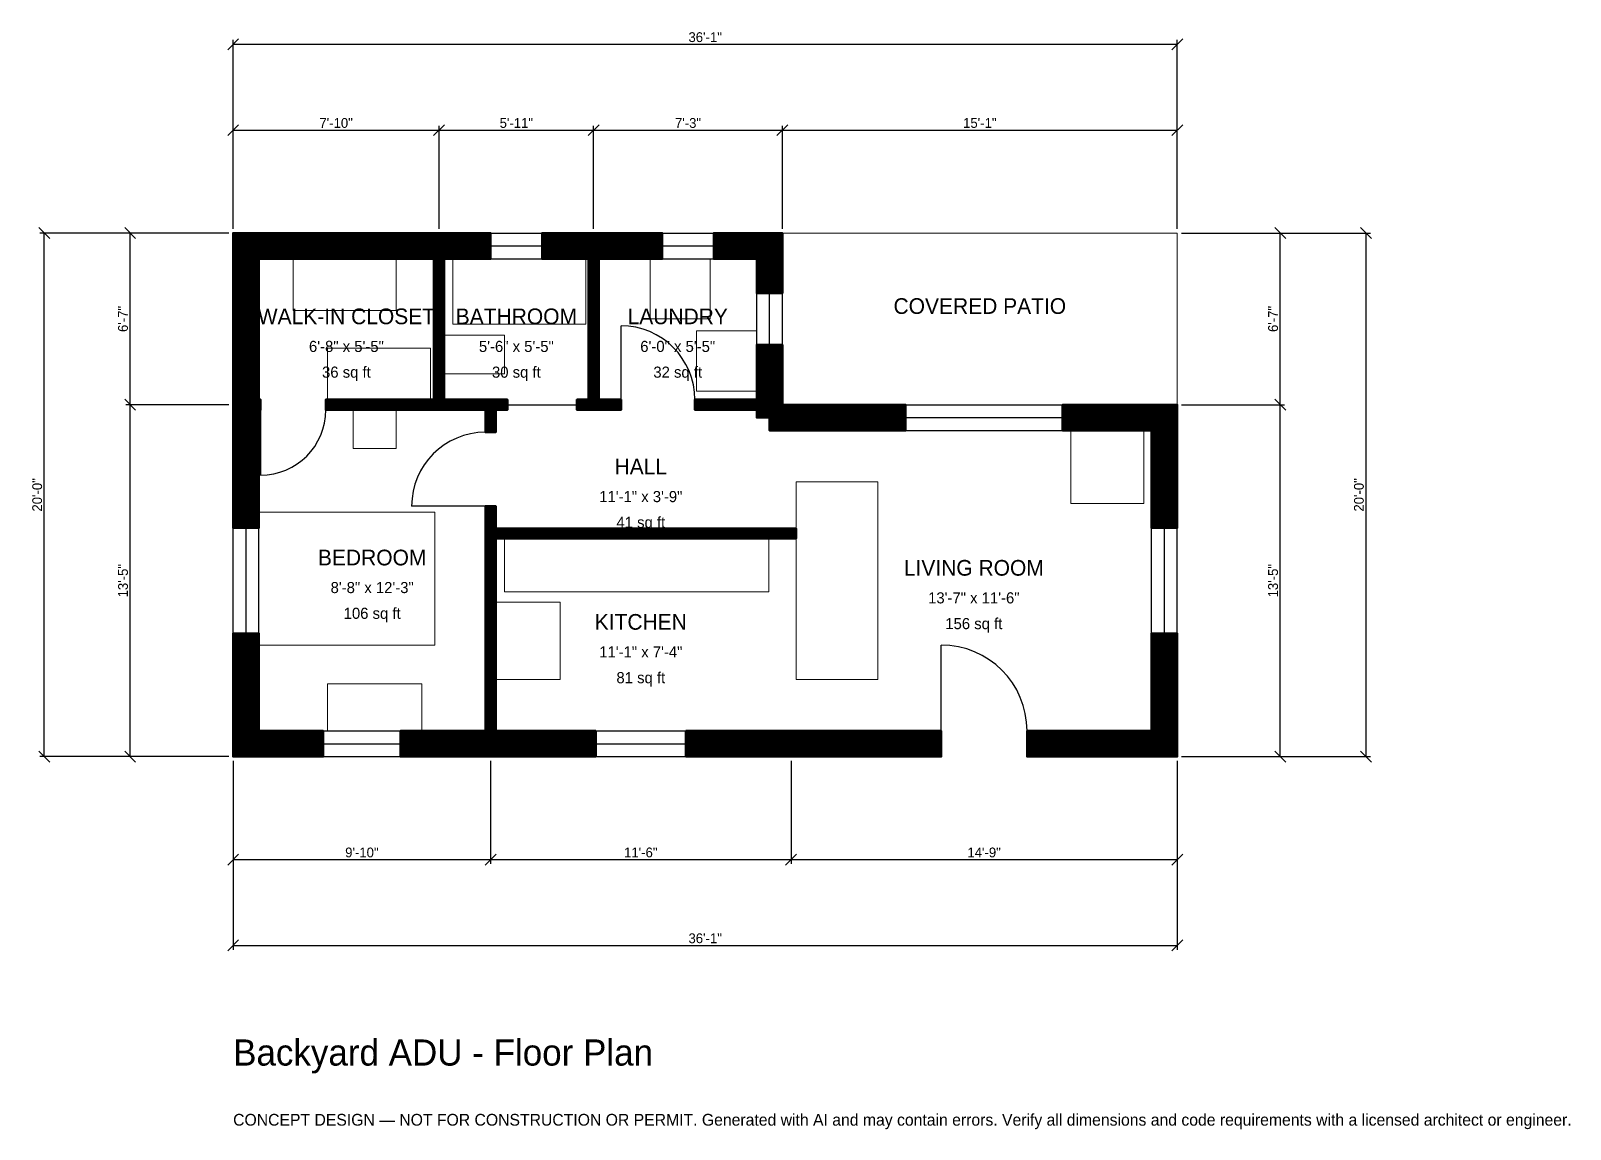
# Model space of a CAD drawing. Header units: inches. Extents: x -93 to 613, y -171 to 333.
import ezdxf
from ezdxf.enums import TextEntityAlignment as Align

# ---------------------------------------------------------------- set-up
doc = ezdxf.new("R2010")
doc.units = ezdxf.units.IN
doc.header["$MEASUREMENT"] = 0
doc.linetypes.add('DASHED', pattern=[0.6, 0.5, -0.1])
for name, color, linetype, lineweight in [('A-ANNO-DIMS', 1, 'Continuous', 13), ('A-ANNO-TEXT', 7, 'Continuous', 18), ('A-AREA-IDEN', 7, 'Continuous', 18), ('A-DOOR', 2, 'Continuous', 25), ('A-FLOR-FIXT', 9, 'Continuous', 13), ('A-FURN', 9, 'Continuous', 13), ('A-GLAZ', 4, 'Continuous', 25), ('A-SITE-PAVE', 8, 'Continuous', 13), ('A-WALL', 7, 'Continuous', 50), ('A-WALL-PATT', 8, 'Continuous', 13)]:
    doc.layers.add(name, color=color, linetype=linetype, lineweight=lineweight)
doc.dimstyles.new('PLAN', dxfattribs={"dimtxt": 4.5, "dimasz": 3, "dimexe": 2, "dimexo": 2, "dimgap": 1, "dimtad": 1, "dimdec": 0, "dimlunit": 4, "dimtsz": 2.5, "dimcen": 2.5, "dimclrd": 1, "dimclre": 1, "dimazin": 3, "dimtfac": 1, "dimtmove": 0, "dimatfit": 3})

msp = doc.modelspace()

# ---------------------------------------------------------------- hatches: boundary and pattern name
at = {"layer": 'A-WALL-PATT'}
h = msp.add_hatch(dxfattribs=at)
h.set_pattern_fill('ANSI31', color=8, scale=0.8)
h.paths.add_polyline_path([(112.2047, 0), (76.7717, 0), (76.7717, 11.811), (112.2047, 11.811), (115.748, 11.811), (115.748, 100), (115.748, 104.7244), (115.748, 114.9606), (120.4724, 114.9606), (120.4724, 104.7244), (258.2677, 104.7244), (258.2677, 100), (120.4724, 100), (120.4724, 11.811), (124.0157, 11.811), (166.3386, 11.811), (166.3386, 0), (124.0157, 0), (120.4724, 0), (120.4724, 0), (115.748, 0), (115.748, 0), (112.2047, 0)])
h.paths.add_polyline_path([(11.811, 0), (11.811, 0), (0, 0), (0, 0), (0, 0), (0, 11.811), (0, 11.811), (0, 56.4961), (11.811, 56.4961), (11.811, 11.811), (41.3386, 11.811), (41.3386, 0), (11.811, 0)])
h.paths.add_polyline_path([(0, 155.5118), (0, 159.0551), (0, 159.0551), (0, 163.7795), (0, 163.7795), (0, 167.3228), (0, 228.3465), (0, 228.3465), (0, 240.1575), (0, 240.1575), (0, 240.1575), (11.811, 240.1575), (11.811, 240.1575), (88.5827, 240.1575), (92.126, 240.1575), (92.126, 240.1575), (96.8504, 240.1575), (96.8504, 240.1575), (100.3937, 240.1575), (118.1102, 240.1575), (118.1102, 228.3465), (100.3937, 228.3465), (96.8504, 228.3465), (96.8504, 163.7795), (115.748, 163.7795), (120.4724, 163.7795), (125.7874, 163.7795), (125.7874, 159.0551), (120.4724, 159.0551), (120.4724, 148.8189), (115.748, 148.8189), (115.748, 159.0551), (96.8504, 159.0551), (92.126, 159.0551), (42.5197, 159.0551), (42.5197, 163.7795), (92.126, 163.7795), (92.126, 228.3465), (88.5827, 228.3465), (11.811, 228.3465), (11.811, 167.3228), (11.811, 163.7795), (12.5984, 163.7795), (12.5984, 159.0551), (11.811, 159.0551), (11.811, 155.5118), (11.811, 104.9213), (0, 104.9213), (0, 155.5118)])
h.paths.add_polyline_path([(159.4488, 240.1575), (162.9921, 240.1575), (162.9921, 240.1575), (167.7165, 240.1575), (167.7165, 240.1575), (171.2598, 240.1575), (196.8504, 240.1575), (196.8504, 228.3465), (171.2598, 228.3465), (167.7165, 228.3465), (167.7165, 163.7795), (177.9528, 163.7795), (177.9528, 159.0551), (167.7165, 159.0551), (162.9921, 159.0551), (157.6772, 159.0551), (157.6772, 163.7795), (162.9921, 163.7795), (162.9921, 228.3465), (159.4488, 228.3465), (141.7323, 228.3465), (141.7323, 240.1575), (159.4488, 240.1575)])
h.paths.add_polyline_path([(240.1575, 240.1575), (240.1575, 240.1575), (251.9685, 240.1575), (251.9685, 240.1575), (251.9685, 240.1575), (251.9685, 228.3465), (251.9685, 228.3465), (251.9685, 212.5984), (240.1575, 212.5984), (240.1575, 228.3465), (220.4724, 228.3465), (220.4724, 240.1575), (240.1575, 240.1575)])
h.paths.add_polyline_path([(251.9685, 163.7795), (251.9685, 163.7795), (251.9685, 161.4174), (254.3307, 161.4174), (254.3307, 161.4173), (261.811, 161.4173), (308.4646, 161.4173), (308.4646, 149.6063), (261.811, 149.6063), (250, 149.6063), (246.063, 149.6063), (246.063, 155.5118), (240.1575, 155.5118), (240.1575, 159.0551), (211.811, 159.0551), (211.811, 163.7795), (240.1575, 163.7795), (240.1575, 188.9764), (251.9685, 188.9764), (251.9685, 163.7795)])
h.paths.add_polyline_path([(421.2598, 161.4173), (421.2598, 161.4174), (433.0709, 161.4174), (433.0709, 161.4173), (433.0709, 161.4173), (433.0709, 149.6063), (433.0709, 149.6063), (433.0709, 104.9213), (421.2598, 104.9213), (421.2598, 149.6063), (380.5118, 149.6063), (380.5118, 161.4173), (421.2598, 161.4173)])
h.paths.add_polyline_path([(433.0709, 11.811), (433.0709, 11.811), (433.0709, 0), (433.0709, 0), (433.0709, 0), (421.2598, 0), (421.2598, 0), (364.1732, 0), (364.1732, 11.811), (421.2598, 11.811), (421.2598, 56.4961), (433.0709, 56.4961), (433.0709, 11.811)])
h.paths.add_polyline_path([(261.811, 0), (250, 0), (207.6772, 0), (207.6772, 11.811), (250, 11.811), (261.811, 11.811), (324.8031, 11.811), (324.8031, 0), (261.811, 0)])

# ---------------------------------------------------------------- linework, layer by layer
at = {"layer": 'A-DOOR'}
for p, q in [((177.9528, 163.7795), (177.9528, 197.6378)), ((12.5984, 159.0551), (12.5984, 129.1339)), ((125.7874, 161.4173), (157.6772, 161.4173)), ((115.748, 114.9606), (81.8898, 114.9606)), ((324.8031, 11.811), (324.8031, 51.1811))]:
    msp.add_line(p, q, dxfattribs=at)
for centre, radius, start, end in [((177.9528, 163.7795), 33.8583, 0, 90), ((12.5984, 159.0551), 29.9213, 270, 360), ((115.748, 114.9606), 33.8583, 90, 180), ((324.8031, 11.811), 39.3701, 0, 90)]:
    msp.add_arc(centre, radius, start, end, dxfattribs=at)
at = {"layer": 'A-FLOR-FIXT'}
for points in [[(100.7874, 198.4252), (161.811, 198.4252), (161.811, 228.3465), (100.7874, 228.3465)], [(96.8504, 175.5906), (124.4094, 175.5906), (124.4094, 193.3071), (96.8504, 193.3071)], [(124.4094, 75.5906), (245.6693, 75.5906), (245.6693, 100), (124.4094, 100)]]:
    msp.add_lwpolyline(points, close=True, dxfattribs=at)
at = {"layer": 'A-FURN'}
for points in [[(27.5591, 204.7244), (74.8031, 204.7244), (74.8031, 228.3465), (27.5591, 228.3465)], [(191.3386, 200.7874), (218.8976, 200.7874), (218.8976, 228.3465), (191.3386, 228.3465)], [(212.5984, 167.7165), (240.1575, 167.7165), (240.1575, 195.2756), (212.5984, 195.2756)], [(43.3071, 163.7795), (90.5512, 163.7795), (90.5512, 187.4016), (43.3071, 187.4016)], [(55.1181, 141.3386), (74.8031, 141.3386), (74.8031, 159.0551), (55.1181, 159.0551)], [(384.252, 116.1417), (417.7165, 116.1417), (417.7165, 149.6063), (384.252, 149.6063)], [(258.2677, 35.4331), (295.6693, 35.4331), (295.6693, 125.9843), (258.2677, 125.9843)], [(11.811, 51.1811), (92.5197, 51.1811), (92.5197, 112.2047), (11.811, 112.2047)], [(120.4724, 35.4331), (150, 35.4331), (150, 70.8661), (120.4724, 70.8661)], [(43.3071, 11.811), (86.6142, 11.811), (86.6142, 33.4646), (43.3071, 33.4646)]]:
    msp.add_lwpolyline(points, close=True, dxfattribs=at)
at = {"layer": 'A-GLAZ'}
for p, q in [((118.1102, 240.1575), (141.7323, 240.1575)), ((196.8504, 240.1575), (220.4724, 240.1575)), ((118.1102, 234.252), (141.7323, 234.252)), ((196.8504, 234.252), (220.4724, 234.252)), ((118.1102, 228.3465), (141.7323, 228.3465)), ((196.8504, 228.3465), (220.4724, 228.3465)), ((240.1575, 188.9764), (240.1575, 212.5984)), ((246.063, 188.9764), (246.063, 212.5984)), ((251.9685, 188.9764), (251.9685, 212.5984)), ((308.4646, 161.4173), (380.5118, 161.4173)), ((308.4646, 155.5118), (380.5118, 155.5118)), ((308.4646, 149.6063), (380.5118, 149.6063)), ((0, 56.4961), (0, 104.9213)), ((5.9055, 56.4961), (5.9055, 104.9213)), ((11.811, 56.4961), (11.811, 104.9213)), ((421.2598, 56.4961), (421.2598, 104.9213)), ((427.1654, 56.4961), (427.1654, 104.9213)), ((433.0709, 56.4961), (433.0709, 104.9213)), ((41.3386, 11.811), (76.7717, 11.811)), ((166.3386, 11.811), (207.6772, 11.811)), ((41.3386, 5.9055), (76.7717, 5.9055)), ((41.3386, 0), (76.7717, 0)), ((166.3386, 5.9055), (207.6772, 5.9055)), ((166.3386, 0), (207.6772, 0))]:
    msp.add_line(p, q, dxfattribs=at)
at = {"layer": 'A-SITE-PAVE', "linetype": 'DASHED'}
msp.add_lwpolyline([(251.9685, 161.4173), (433.0709, 161.4173), (433.0709, 240.1575), (251.9685, 240.1575)], close=True, dxfattribs=at)
at = {"layer": 'A-WALL'}
for points in [[(0, 155.5118), (0, 159.0551), (0, 159.0551), (0, 163.7795), (0, 163.7795), (0, 167.3228), (0, 228.3465), (0, 228.3465), (0, 240.1575), (0, 240.1575), (0, 240.1575), (11.811, 240.1575), (11.811, 240.1575), (88.5827, 240.1575), (92.126, 240.1575), (92.126, 240.1575), (96.8504, 240.1575), (96.8504, 240.1575), (100.3937, 240.1575), (118.1102, 240.1575), (118.1102, 228.3465), (100.3937, 228.3465), (96.8504, 228.3465), (96.8504, 163.7795), (115.748, 163.7795), (120.4724, 163.7795), (125.7874, 163.7795), (125.7874, 159.0551), (120.4724, 159.0551), (120.4724, 148.8189), (115.748, 148.8189), (115.748, 159.0551), (96.8504, 159.0551), (92.126, 159.0551), (42.5197, 159.0551), (42.5197, 163.7795), (92.126, 163.7795), (92.126, 228.3465), (88.5827, 228.3465), (11.811, 228.3465), (11.811, 167.3228), (11.811, 163.7795), (12.5984, 163.7795), (12.5984, 159.0551), (11.811, 159.0551), (11.811, 155.5118), (11.811, 104.9213), (0, 104.9213), (0, 155.5118)], [(159.4488, 240.1575), (162.9921, 240.1575), (162.9921, 240.1575), (167.7165, 240.1575), (167.7165, 240.1575), (171.2598, 240.1575), (196.8504, 240.1575), (196.8504, 228.3465), (171.2598, 228.3465), (167.7165, 228.3465), (167.7165, 163.7795), (177.9528, 163.7795), (177.9528, 159.0551), (167.7165, 159.0551), (162.9921, 159.0551), (157.6772, 159.0551), (157.6772, 163.7795), (162.9921, 163.7795), (162.9921, 228.3465), (159.4488, 228.3465), (141.7323, 228.3465), (141.7323, 240.1575), (159.4488, 240.1575)], [(240.1575, 240.1575), (240.1575, 240.1575), (251.9685, 240.1575), (251.9685, 240.1575), (251.9685, 240.1575), (251.9685, 228.3465), (251.9685, 228.3465), (251.9685, 212.5984), (240.1575, 212.5984), (240.1575, 228.3465), (220.4724, 228.3465), (220.4724, 240.1575), (240.1575, 240.1575)], [(251.9685, 163.7795), (251.9685, 163.7795), (251.9685, 161.4174), (254.3307, 161.4174), (254.3307, 161.4173), (261.811, 161.4173), (308.4646, 161.4173), (308.4646, 149.6063), (261.811, 149.6063), (250, 149.6063), (246.063, 149.6063), (246.063, 155.5118), (240.1575, 155.5118), (240.1575, 159.0551), (211.811, 159.0551), (211.811, 163.7795), (240.1575, 163.7795), (240.1575, 188.9764), (251.9685, 188.9764), (251.9685, 163.7795)], [(421.2598, 161.4173), (421.2598, 161.4174), (433.0709, 161.4174), (433.0709, 161.4173), (433.0709, 161.4173), (433.0709, 149.6063), (433.0709, 149.6063), (433.0709, 104.9213), (421.2598, 104.9213), (421.2598, 149.6063), (380.5118, 149.6063), (380.5118, 161.4173), (421.2598, 161.4173)], [(112.2047, 0), (76.7717, 0), (76.7717, 11.811), (112.2047, 11.811), (115.748, 11.811), (115.748, 100), (115.748, 104.7244), (115.748, 114.9606), (120.4724, 114.9606), (120.4724, 104.7244), (258.2677, 104.7244), (258.2677, 100), (120.4724, 100), (120.4724, 11.811), (124.0157, 11.811), (166.3386, 11.811), (166.3386, 0), (124.0157, 0), (120.4724, 0), (120.4724, 0), (115.748, 0), (115.748, 0), (112.2047, 0)], [(11.811, 0), (11.811, 0), (0, 0), (0, 0), (0, 0), (0, 11.811), (0, 11.811), (0, 56.4961), (11.811, 56.4961), (11.811, 11.811), (41.3386, 11.811), (41.3386, 0), (11.811, 0)], [(433.0709, 11.811), (433.0709, 11.811), (433.0709, 0), (433.0709, 0), (433.0709, 0), (421.2598, 0), (421.2598, 0), (364.1732, 0), (364.1732, 11.811), (421.2598, 11.811), (421.2598, 56.4961), (433.0709, 56.4961), (433.0709, 11.811)], [(261.811, 0), (250, 0), (207.6772, 0), (207.6772, 11.811), (250, 11.811), (261.811, 11.811), (324.8031, 11.811), (324.8031, 0), (261.811, 0)]]:
    msp.add_lwpolyline(points, close=True, dxfattribs=at)

# ---------------------------------------------------------------- texts
at = {"layer": 'A-ANNO-TEXT'}
for s, height, p in [('Backyard ADU - Floor Plan', 12, (0, -141.7323)), ('CONCEPT DESIGN — NOT FOR CONSTRUCTION OR PERMIT. Generated with AI and may contain errors. Verify all dimensions and code requirements with a licensed architect or engineer.', 5.4, (0, -169.2913))]:
    msp.add_text(s, height=height, dxfattribs=at).set_placement(p)
at = {"layer": 'A-AREA-IDEN'}
for s, height, p in [('WALK-IN CLOSET', 7.2, (51.9685, 201.9685)), ('BATHROOM', 7.2, (129.9213, 201.9685)), ('LAUNDRY', 7.2, (203.937, 201.9685)), ('COVERED PATIO', 7.2, (342.5197, 206.6929)), ('6\'-8" x 5\'-5"', 5.1, (51.9685, 188.189)), ('5\'-6" x 5\'-5"', 5.1, (129.9213, 188.189)), ('6\'-0" x 5\'-5"', 5.1, (203.937, 188.189)), ('36 sq ft', 5.1, (51.9685, 176.378)), ('30 sq ft', 5.1, (129.9213, 176.378)), ('32 sq ft', 5.1, (203.937, 176.378)), ('HALL', 7.2, (187.0079, 133.0709)), ('11\'-1" x 3\'-9"', 5.1, (187.0079, 119.2913)), ('41 sq ft', 5.1, (187.0079, 107.4803)), ('BEDROOM', 7.2, (63.7795, 91.3386)), ('LIVING ROOM', 7.2, (339.7638, 86.6142)), ('8\'-8" x 12\'-3"', 5.1, (63.7795, 77.5591)), ('13\'-7" x 11\'-6"', 5.1, (339.7638, 72.8346)), ('106 sq ft', 5.1, (63.7795, 65.748)), ('KITCHEN', 7.2, (187.0079, 61.811)), ('156 sq ft', 5.1, (339.7638, 61.0236)), ('11\'-1" x 7\'-4"', 5.1, (187.0079, 48.0315)), ('81 sq ft', 5.1, (187.0079, 36.2205))]:
    msp.add_text(s, height=height, dxfattribs=at).set_placement(p, align=Align.MIDDLE_CENTER)

# ---------------------------------------------------------------- dimensions: what is measured, and where the dimension line sits
at = {"layer": 'A-ANNO-DIMS'}
for base, p1, p2, text in [((0, 326.7717), (0, 240.1575), (433.0709, 240.1575), '36\'-1"'), ((0, 287.4016), (0, 240.1575), (94.4882, 240.1575), '7\'-10"'), ((94.4882, 287.4016), (94.4882, 240.1575), (165.3543, 240.1575), '5\'-11"'), ((165.3543, 287.4016), (165.3543, 240.1575), (251.9685, 240.1575), '7\'-3"'), ((251.9685, 287.4016), (251.9685, 240.1575), (433.0709, 240.1575), '15\'-1"'), ((0, -47.2441), (0, 0), (118.1102, 0), '9\'-10"'), ((0, -86.6142), (0, 0), (433.0709, 0), '36\'-1"'), ((118.1102, -47.2441), (118.1102, 0), (255.9055, 0), '11\'-6"'), ((255.9055, -47.2441), (255.9055, 0), (433.0709, 0), '14\'-9"')]:
    msp.add_linear_dim(base=base, p1=p1, p2=p2, text=text, dimstyle='PLAN', dxfattribs=at).render()
for base, p1, p2, text in [((-86.6142, 0), (0, 0), (0, 240.1575), '20\'-0"'), ((-47.2441, 161.4173), (0, 161.4173), (0, 240.1575), '6\'-7"'), ((480.315, 161.4173), (433.0709, 161.4173), (433.0709, 240.1575), '6\'-7"'), ((519.685, 0), (433.0709, 0), (433.0709, 240.1575), '20\'-0"'), ((-47.2441, 0), (0, 0), (0, 161.4173), '13\'-5"'), ((480.315, 0), (433.0709, 0), (433.0709, 161.4173), '13\'-5"')]:
    msp.add_linear_dim(base=base, p1=p1, p2=p2, angle=90, text=text, dimstyle='PLAN', dxfattribs=at).render()

doc.saveas('drawing.dxf')
